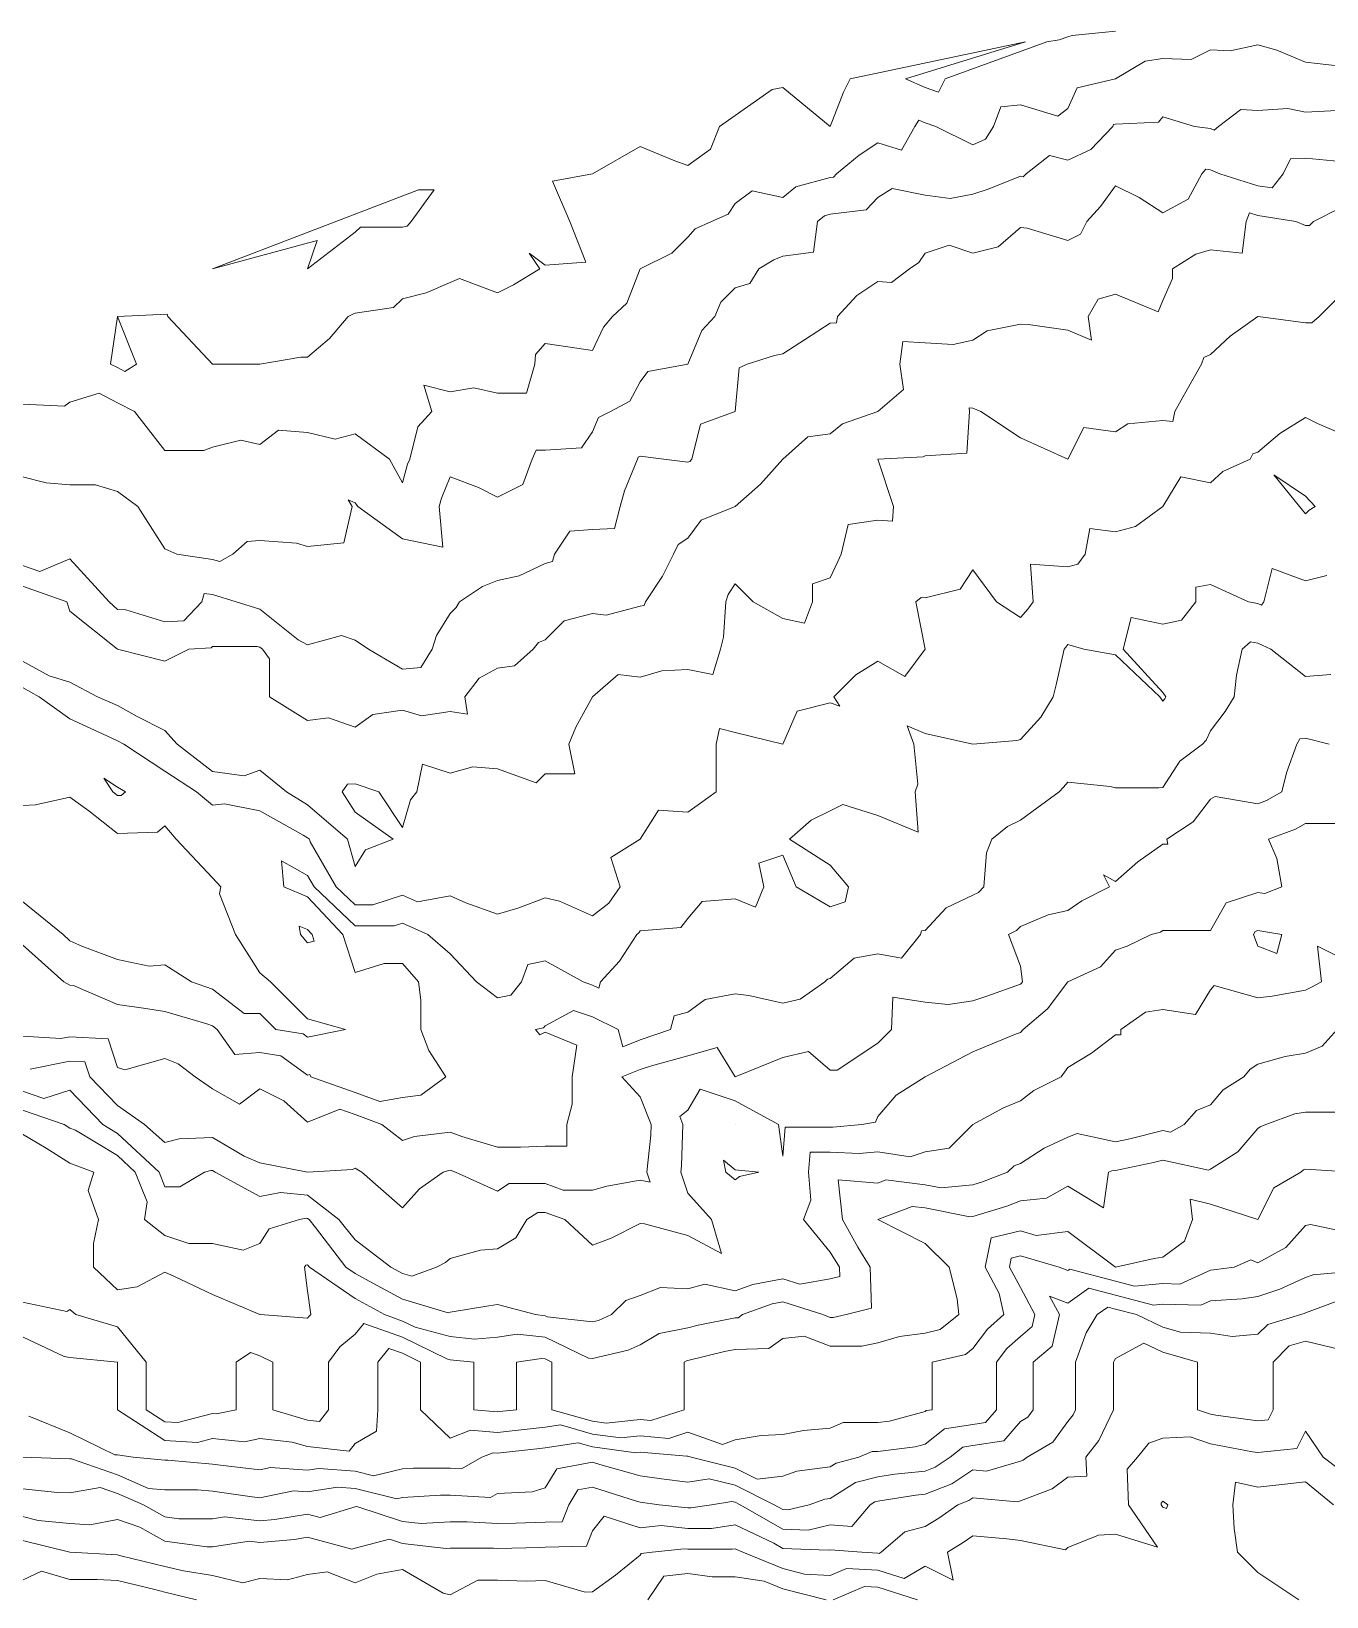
# Model space of a CAD drawing. Extents: x 532589 to 538856, y 6045658 to 6049082.
# Drawn here: x 536075 to 536617, y 6048426 to 6049082 of the extents above; entities that cross this region are included whole.
import ezdxf

# ---------------------------------------------------------------- set-up
doc = ezdxf.new("R2010")
doc.units = 0
doc.header["$LTSCALE"] = 5
doc.layers.add('C-TOPO-MAJR', color=7, linetype='Continuous', lineweight=15, true_color=0xd3aa5f)
doc.layers.add('C-TOPO-MINR', color=7, linetype='Continuous', lineweight=13, true_color=0xe9d5af)

msp = doc.modelspace()

# ---------------------------------------------------------------- linework, layer by layer
at = {"layer": 'C-TOPO-MAJR', "color": 9, "true_color": 0xbfbfbf, "flags": 128}
for points, elevation in [([(536232.347, 6049000.227), (536233.976, 6049002.22), (536243.627, 6049015.492), (536236.991, 6049015.492), (536150.721, 6048982.312), (536194.52, 6048994.257), (536190.538, 6048982.312), (536210.446, 6048997.793), (536212.79, 6048999.876), (536230.355, 6048999.876), (536232.347, 6049000.227)], 4250), ([(536071.088, 6048849.446), (536089.751, 6048842.954), (536090.996, 6048838.967), (536110.905, 6048823.045), (536130.813, 6048818.068), (536134.135, 6048819.724), (536140.767, 6048823.045), (536150.152, 6048823.615), (536150.721, 6048824.218), (536169.457, 6048824.218), (536170.63, 6048823.842), (536171.626, 6048823.045), (536174.616, 6048819.059), (536174.616, 6048803.137), (536190.538, 6048793.183), (536199.385, 6048794.29), (536210.446, 6048790.336), (536217.913, 6048795.671), (536230.355, 6048797.45), (536238.316, 6048795.175), (536250.263, 6048797.015), (536257.499, 6048795.901), (536256.385, 6048803.137), (536262.38, 6048810.928), (536270.171, 6048815.084), (536277.198, 6048816.018), (536285.099, 6048823.045), (536287.233, 6048825.892), (536290.08, 6048827.029), (536298.044, 6048834.989), (536309.988, 6048837.978), (536315.675, 6048837.267), (536329.896, 6048841.142), (536331.557, 6048841.293), (536332.11, 6048842.954), (536339.186, 6048853.572), (536343.829, 6048862.862), (536345.82, 6048866.847), (536349.805, 6048869.502), (536355.492, 6048877.083), (536369.713, 6048882.77), (536380.253, 6048892.138), (536389.621, 6048902.679), (536400.161, 6048912.047), (536409.53, 6048913.297), (536414.691, 6048917.425), (536429.438, 6048922.587), (536440.159, 6048931.775), (536438.728, 6048942.495), (536439.978, 6048951.863), (536449.346, 6048951.346), (536461.055, 6048950.694), (536469.255, 6048952.449), (536475.315, 6048956.343), (536489.163, 6048959.257), (536492.483, 6048959.083), (536509.071, 6048956.716), (536519.025, 6048952.449), (536517.602, 6048962.403), (536521.74, 6048969.643), (536528.98, 6048971.772), (536546.896, 6048964.396), (536548.888, 6048969.04), (536552.872, 6048978.328), (536552.872, 6048982.312), (536562.67, 6048988.439), (536568.796, 6048990.276), (536582.068, 6048988.948), (536583.729, 6049002.22), (536585.086, 6049005.838), (536588.705, 6049004.707), (536604.626, 6049002.22), (536608.613, 6049000.559), (536610.274, 6049000.559), (536611.934, 6049002.22), (536622.992, 6049007.749)], 4255), ([(536074.298, 6048647.081), (536090.996, 6048650.506), (536097.309, 6048650.182), (536099.346, 6048643.87), (536110.905, 6048631.925), (536122.279, 6048623.962), (536130.813, 6048616.496), (536136.786, 6048617.989), (536150.721, 6048618.47), (536163.997, 6048610.686), (536170.63, 6048607.844), (536190.538, 6048604.054), (536209.45, 6048605.05), (536210.446, 6048605.714), (536213.293, 6048604.054), (536230.355, 6048589.126), (536237.382, 6048597.027), (536247.417, 6048604.054), (536249.551, 6048604.765), (536250.263, 6048604.851), (536252.477, 6048604.054), (536270.171, 6048596.089), (536274.998, 6048599.227), (536290.08, 6048599.227), (536297.665, 6048596.469), (536309.988, 6048596.469), (536315.888, 6048598.154), (536329.896, 6048600.593), (536334.085, 6048599.865), (536332.739, 6048604.054), (536334.392, 6048619.466), (536334.542, 6048623.962), (536329.896, 6048635.577), (536322.241, 6048643.87), (536329.896, 6048646.98), (536334.636, 6048648.61), (536349.805, 6048652.796), (536362.128, 6048656.194), (536369.713, 6048643.87), (536389.621, 6048652.07), (536400.342, 6048654.591), (536409.53, 6048646.717), (536412.376, 6048646.717), (536429.438, 6048658.091), (536435.125, 6048663.779), (536435.772, 6048677.353), (536449.346, 6048675.266), (536458.867, 6048674.166), (536469.255, 6048675.722), (536475.154, 6048677.787), (536489.163, 6048682.691), (536489.702, 6048683.148), (536490.112, 6048683.687), (536489.163, 6048690.323), (536484.182, 6048703.595), (536487.569, 6048705.19), (536489.163, 6048706.917), (536500.872, 6048711.795), (536509.071, 6048713.549), (536514.879, 6048717.696), (536526.489, 6048723.504), (536524.003, 6048728.481), (536528.98, 6048725.717), (536538.348, 6048734.044), (536548.888, 6048741.42), (536550.88, 6048741.42), (536550.549, 6048743.412), (536561.497, 6048750.711), (536568.796, 6048760.255), (536570.789, 6048761.328), (536588.705, 6048758.343), (536592.324, 6048759.701), (536598.659, 6048763.32), (536600.651, 6048771.282), (536604.991, 6048783.229), (536606.269, 6048785.572), (536608.613, 6048785.719), (536618.567, 6048783.229)], 4260), ([(536071.088, 6048534.995), (536088.653, 6048526.764), (536090.996, 6048526.318), (536110.905, 6048524.42), (536110.905, 6048504.512), (536130.813, 6048491.63), (536144.5, 6048490.826), (536150.721, 6048492.463), (536164.189, 6048491.044), (536170.63, 6048492.425), (536184.166, 6048490.976), (536190.538, 6048489.028), (536207.959, 6048487.091), (536210.446, 6048490.291), (536219.495, 6048495.464), (536219.926, 6048504.512), (536219.926, 6048514.941), (536219.926, 6048524.42), (536224.593, 6048530.182), (536230.355, 6048528.132), (536237.906, 6048524.42), (536237.906, 6048516.869), (536237.906, 6048504.512), (536250.263, 6048492.567), (536258.795, 6048495.98), (536270.171, 6048494.991), (536278.759, 6048495.924), (536290.08, 6048497.155), (536296.465, 6048498.127), (536309.988, 6048494.289), (536321.808, 6048492.692), (536329.896, 6048493.528), (536341.916, 6048492.492), (536349.805, 6048495.056), (536364.353, 6048489.964), (536369.713, 6048491.939), (536380.573, 6048493.652), (536389.621, 6048494.083), (536398.38, 6048495.754), (536409.53, 6048496.721), (536414.961, 6048499.081), (536429.438, 6048499.081), (536434.281, 6048499.669), (536449.346, 6048503.825), (536449.73, 6048504.129), (536452.193, 6048504.512), (536452.193, 6048521.574), (536452.193, 6048524.42), (536466.111, 6048527.564), (536469.255, 6048530.108), (536475.349, 6048538.234), (536482.238, 6048544.329), (536480.313, 6048553.179), (536474.359, 6048564.237), (536476.879, 6048576.521), (536489.163, 6048579.429), (536495.801, 6048577.508), (536509.071, 6048579.168), (536528.98, 6048564.237), (536545.27, 6048567.855), (536548.888, 6048568.426), (536557.938, 6048575.095), (536561.33, 6048584.145), (536560.262, 6048592.679), (536568.796, 6048590.546), (536588.705, 6048584.145), (536595.342, 6048597.416), (536606.621, 6048604.054), (536607.707, 6048604.959), (536608.613, 6048605.299), (536628.521, 6048604.054)], 4265), ([(536071.088, 6048449.763), (536090.996, 6048444.787), (536110.905, 6048443.71), (536112.328, 6048443.364), (536130.813, 6048438.869), (536138.634, 6048436.966), (536150.721, 6048435.135), (536163.461, 6048432.048), (536170.63, 6048433.84), (536182.154, 6048433.263), (536190.538, 6048435.497), (536198.737, 6048436.588), (536210.446, 6048431.988), (536219.634, 6048435.599), (536230.355, 6048437.548), (536247.417, 6048427.725), (536250.263, 6048426.976), (536261.933, 6048433.117), (536270.171, 6048433.117), (536282.259, 6048432.7), (536290.08, 6048432.99), (536306.842, 6048428.025), (536309.988, 6048428.199), (536319.623, 6048435.152), (536329.896, 6048443.615), (536330.371, 6048444.313), (536334.873, 6048444.787), (536348.347, 6048446.245), (536349.805, 6048446.087), (536368.413, 6048446.087), (536369.713, 6048446.282), (536372.859, 6048444.787), (536389.621, 6048438.011), (536398.721, 6048435.687), (536409.53, 6048435.102), (536416.291, 6048438.026), (536429.438, 6048437.321), (536440.441, 6048433.784), (536449.346, 6048438.98), (536460.961, 6048433.172), (536458.636, 6048444.787), (536465.17, 6048448.872), (536469.255, 6048451.712), (536483.476, 6048450.474), (536489.163, 6048449.764), (536508.022, 6048445.836), (536509.071, 6048446.779), (536521.872, 6048451.895), (536528.98, 6048452.442), (536546.674, 6048447.001), (536534.472, 6048464.695), (536533.957, 6048479.627), (536538.27, 6048484.604), (536542.988, 6048490.503), (536548.888, 6048492.568), (536560.262, 6048493.138), (536568.796, 6048490.204), (536586.405, 6048486.903), (536588.705, 6048486.596), (536604.994, 6048488.223), (536608.613, 6048495.464), (536616.079, 6048484.604), (536628.521, 6048475.124)], 4270)]:
    msp.add_lwpolyline(points, dxfattribs=dict(at, elevation=elevation))
at = {"layer": 'C-TOPO-MINR', "color": 254, "true_color": 0xd9d9d9, "flags": 128}
for points, elevation in [([(536623.213, 6049067.253), (536608.613, 6049068.972), (536596.668, 6049073.89), (536588.705, 6049076.164), (536576.993, 6049073.657), (536568.796, 6049074.113), (536560.685, 6049070.056), (536548.888, 6049070.478), (536541.421, 6049069.412), (536528.98, 6049061.948), (536528.977, 6049061.947), (536528.97, 6049061.945), (536512.902, 6049058.115), (536509.071, 6049049.499), (536504.807, 6049046.301), (536489.163, 6049050.994), (536481.018, 6049050.181), (536477.964, 6049042.037), (536474.613, 6049036.678), (536469.255, 6049034.296), (536453.768, 6049042.037), (536449.346, 6049043.51), (536446.693, 6049044.69), (536444.924, 6049042.037), (536439.393, 6049032.082), (536429.438, 6049035.071), (536421.594, 6049029.972), (536412.183, 6049022.128), (536410.902, 6049020.756), (536409.53, 6049020.597), (536395.051, 6049016.699), (536389.621, 6049012.174), (536376.826, 6049015.016), (536369.713, 6049009.682), (536366.728, 6049005.205), (536359.761, 6049002.22), (536352.949, 6048999.076), (536349.805, 6048995.585), (536343.166, 6048988.951), (536329.896, 6048982.316), (536329.891, 6048982.317), (536329.894, 6048982.312), (536324.324, 6048967.975), (536318.288, 6048962.403), (536314.514, 6048957.877), (536309.988, 6048948.178), (536303.357, 6048949.126), (536290.08, 6048951.024), (536286.098, 6048946.477), (536285.815, 6048942.495), (536282.341, 6048930.326), (536270.171, 6048930.326), (536260.218, 6048932.54), (536250.263, 6048930.884), (536239.203, 6048933.646), (536242.604, 6048922.587), (536236.725, 6048916.217), (536233.341, 6048902.679), (536232.488, 6048900.545), (536230.355, 6048892.722), (536224.924, 6048902.679), (536210.446, 6048913.296), (536202.066, 6048911.059), (536190.538, 6048913.825), (536178.421, 6048914.796), (536170.63, 6048908.804), (536162.664, 6048910.644), (536150.721, 6048907.654), (536147.104, 6048906.296), (536130.813, 6048906.296), (536118.016, 6048922.587), (536110.905, 6048926.274), (536103.246, 6048930.245), (536090.996, 6048926.566), (536088.786, 6048924.797), (536071.088, 6048925.729)], 4252), ([(536110.907, 6048962.405), (536131.763, 6048963.353), (536132.06, 6048962.403), (536150.721, 6048942.497), (536170.628, 6048942.497), (536170.63, 6048942.499), (536187.688, 6048945.345), (536190.538, 6048945.345), (536199.724, 6048953.218), (536207.596, 6048962.403), (536209.496, 6048963.353), (536210.446, 6048963.828), (536226.624, 6048966.134), (536230.355, 6048969.868), (536240.306, 6048972.36), (536250.263, 6048976.622), (536254.245, 6048978.33), (536270.171, 6048972.359), (536276.808, 6048975.675), (536287.863, 6048982.312), (536283.436, 6048988.956), (536290.08, 6048983.847), (536307.147, 6048985.153), (536300.466, 6049002.22), (536293.144, 6049019.065), (536309.976, 6049022.128), (536309.991, 6049022.131), (536329.896, 6049033.654), (536344.378, 6049027.555), (536349.805, 6049025.64), (536359.417, 6049032.425), (536363.076, 6049042.037), (536385.197, 6049057.521), (536389.621, 6049058.324), (536409.518, 6049042.049), (536409.53, 6049042.042), (536415.057, 6049056.417), (536417.821, 6049061.945), (536491.374, 6049077.429), (536441.055, 6049061.945), (536449.346, 6049058.26), (536454.874, 6049056.417), (536457.638, 6049061.945), (536500.223, 6049077.429), (536505.45, 6049078.232), (536509.071, 6049079.51), (536510.882, 6049080.043), (536528.967, 6049081.853)], 4251), ([(536621.885, 6049048.672), (536608.613, 6049048.008), (536601.149, 6049049.5), (536588.705, 6049048.675), (536581.592, 6049049.15), (536572.106, 6049042.037), (536570.324, 6049040.509), (536568.796, 6049041.173), (536562.171, 6049042.037), (536548.888, 6049046.018), (536547.078, 6049043.846), (536528.98, 6049042.984), (536528.215, 6049042.801), (536527.875, 6049042.037), (536518.74, 6049032.368), (536509.071, 6049027.934), (536501.331, 6049029.869), (536491.646, 6049022.128), (536490.331, 6049020.96), (536489.163, 6049021.135), (536475.654, 6049015.729), (536469.255, 6049013.596), (536459.701, 6049011.774), (536449.346, 6049013.203), (536435.495, 6049016.071), (536429.438, 6049012.175), (536424.633, 6049007.025), (536409.53, 6049005.284), (536407.116, 6049004.634), (536404.22, 6049002.22), (536402.506, 6048989.336), (536389.621, 6048987.622), (536385.828, 6048986.105), (536379.666, 6048982.312), (536375.839, 6048976.186), (536369.713, 6048974.346), (536363.742, 6048968.375), (536361.182, 6048962.403), (536355.703, 6048956.505), (536349.807, 6048942.495), (536349.807, 6048942.493), (536349.805, 6048942.492), (536333.039, 6048939.353), (536329.896, 6048935.033), (536325.567, 6048926.916), (536317.45, 6048922.587), (536312.476, 6048920.099), (536309.988, 6048914.058), (536305.303, 6048907.363), (536290.08, 6048906.411), (536286.347, 6048906.411), (536284.649, 6048902.679), (536280.789, 6048892.061), (536270.171, 6048886.752), (536262.208, 6048890.734), (536250.263, 6048895.216), (536246.707, 6048886.327), (536245.737, 6048882.77), (536247.277, 6048865.848), (536230.355, 6048869.232), (536211.551, 6048882.77), (536210.446, 6048884.299), (536207.607, 6048885.61), (536209.277, 6048882.77), (536205.705, 6048867.604), (536190.538, 6048866.006), (536185.943, 6048867.457), (536170.63, 6048868.551), (536165.32, 6048868.172), (536159.251, 6048862.862), (536153.864, 6048859.719), (536150.721, 6048860.651), (536135.786, 6048862.862), (536130.813, 6048865.072), (536119.436, 6048882.77), (536110.905, 6048889.054), (536101.717, 6048891.959), (536090.996, 6048891.959), (536081.046, 6048892.72), (536071.088, 6048895.212)], 4253), ([(536071.088, 6048858.102), (536078.388, 6048855.562), (536090.996, 6048860.968), (536107.443, 6048842.954), (536110.905, 6048839.636), (536114.367, 6048839.492), (536130.813, 6048834.506), (536138.777, 6048834.99), (536146.296, 6048842.954), (536147.257, 6048846.418), (536150.721, 6048845.905), (536160.68, 6048842.954), (536170.63, 6048839.769), (536186.556, 6048827.027), (536190.538, 6048824.855), (536204.755, 6048828.737), (536210.446, 6048826.839), (536216.138, 6048823.045), (536230.355, 6048814.751), (536238.011, 6048815.389), (536242.798, 6048823.045), (536244.575, 6048828.733), (536250.263, 6048837.981), (536252.748, 6048840.468), (536254.24, 6048842.954), (536263.8, 6048849.325), (536270.171, 6048851.803), (536279.221, 6048853.813), (536290.08, 6048858.882), (536293.221, 6048859.721), (536294.06, 6048862.862), (536300.433, 6048872.417), (536309.988, 6048873.248), (536319.113, 6048873.645), (536321.514, 6048882.77), (536323.26, 6048889.407), (536328.725, 6048902.679), (536329.067, 6048903.508), (536329.896, 6048903.923), (536339.838, 6048902.679), (536349.805, 6048901.349), (536350.755, 6048901.729), (536351.467, 6048902.679), (536355.114, 6048917.278), (536369.713, 6048922.585), (536369.714, 6048922.586), (536369.715, 6048922.587), (536371.376, 6048940.832), (536374.696, 6048942.495), (536386.107, 6048946.009), (536389.621, 6048946.763), (536399.143, 6048952.882), (536409.53, 6048959.563), (536412.181, 6048959.752), (536412.589, 6048962.403), (536420.68, 6048971.161), (536429.438, 6048977.003), (536435.124, 6048976.626), (536442.707, 6048982.312), (536446.691, 6048984.967), (536449.346, 6048988.951), (536459.296, 6048992.271), (536469.255, 6048988.949), (536479.875, 6048991.6), (536489.163, 6048999.727), (536492.013, 6048999.37), (536509.071, 6048994.257), (536514.38, 6048996.911), (536517.035, 6049002.22), (536522.694, 6049008.505), (536528.98, 6049017.156), (536538.925, 6049012.183), (536548.888, 6049005.842), (536559.426, 6049011.59), (536565.175, 6049022.128), (536566.805, 6049024.12), (536568.796, 6049023.86), (536572.778, 6049022.128), (536588.705, 6049017.15), (536594.605, 6049016.228), (536599.324, 6049022.128), (536602.278, 6049028.463), (536608.613, 6049028.763), (536623.285, 6049027.365)], 4254), ([(536071.088, 6048818.067), (536082.286, 6048811.847), (536090.996, 6048809.197), (536102.613, 6048803.137), (536110.905, 6048799.451), (536119.196, 6048794.845), (536130.813, 6048789.037), (536135.976, 6048783.229), (536150.721, 6048771.852), (536163.994, 6048769.956), (536170.63, 6048772.37), (536181.689, 6048763.32), (536190.538, 6048757.828), (536207.259, 6048743.412), (536210.446, 6048732.029), (536214.872, 6048738.986), (536226.368, 6048743.412), (536210.446, 6048754.795), (536205.02, 6048763.32), (536207.305, 6048766.462), (536210.446, 6048766.636), (536220.395, 6048763.32), (536230.355, 6048748.395), (536233.675, 6048760), (536236.328, 6048763.32), (536238.646, 6048774.937), (536250.263, 6048771.065), (536259.783, 6048773.709), (536270.171, 6048772.877), (536286.349, 6048767.051), (536290.08, 6048770.785), (536302.523, 6048770.785), (536300.031, 6048783.229), (536302.879, 6048790.338), (536309.985, 6048803.137), (536309.987, 6048803.138), (536309.988, 6048803.14), (536320.605, 6048812.429), (536329.896, 6048811.335), (536338.947, 6048813.995), (536349.805, 6048814.513), (536360.343, 6048812.507), (536363.589, 6048823.045), (536364.736, 6048828.022), (536365.733, 6048842.954), (536366.728, 6048845.939), (536369.713, 6048850.418), (536377.178, 6048842.954), (536389.621, 6048835.845), (536398.667, 6048833.908), (536402.065, 6048842.954), (536402.065, 6048850.418), (536409.53, 6048852.902), (536412.675, 6048859.717), (536414.126, 6048862.862), (536416.995, 6048875.305), (536429.438, 6048877.079), (536435.568, 6048876.641), (536436.075, 6048882.77), (536429.438, 6048902.672), (536429.436, 6048902.679), (536429.437, 6048902.679), (536429.438, 6048902.68), (536448.396, 6048903.629), (536449.346, 6048904.008), (536466.769, 6048905.164), (536467.925, 6048922.587), (536467.72, 6048924.122), (536469.255, 6048924.012), (536472.58, 6048922.587), (536489.163, 6048911.528), (536509.066, 6048902.683), (536509.071, 6048902.685), (536515.709, 6048915.949), (536528.98, 6048914.058), (536534.172, 6048917.394), (536548.888, 6048918.793), (536553.082, 6048918.393), (536553.867, 6048922.587), (536559.24, 6048932.143), (536565.065, 6048942.495), (536566.083, 6048945.209), (536568.796, 6048946.475), (536577.034, 6048954.166), (536588.703, 6048962.403), (536588.703, 6048962.406), (536588.705, 6048962.405), (536588.717, 6048962.403), (536608.613, 6048959.748), (536611.268, 6048959.748), (536614.302, 6048962.403), (536621.412, 6048969.513)], 4256), ([(536113.969, 6048939.431), (536118.873, 6048942.495), (536110.905, 6048962.391), (536108.06, 6048942.495), (536110.905, 6048941.02), (536113.969, 6048939.431)], 4251), ([(536071.088, 6048807.007), (536078.055, 6048803.137), (536090.996, 6048793.894), (536108.252, 6048785.881), (536110.905, 6048784.702), (536113.558, 6048783.229), (536130.813, 6048771.977), (536144.083, 6048763.32), (536150.721, 6048757.789), (536155.701, 6048758.341), (536170.63, 6048755.356), (536188.733, 6048745.217), (536190.538, 6048744.097), (536191.332, 6048743.412), (536191.641, 6048742.309), (536202.575, 6048723.504), (536210.446, 6048715.982), (536217.968, 6048715.982), (536230.355, 6048719.992), (536236.639, 6048717.22), (536250.263, 6048719.771), (536256.898, 6048716.868), (536270.171, 6048712.13), (536279.019, 6048714.656), (536290.08, 6048718.909), (536296.055, 6048717.529), (536309.988, 6048711.334), (536316.833, 6048716.659), (536321.516, 6048723.504), (536317.649, 6048735.751), (536329.887, 6048743.412), (536329.894, 6048743.415), (536329.896, 6048743.422), (536337.557, 6048755.66), (536349.805, 6048754.789), (536354.78, 6048758.345), (536361.747, 6048763.32), (536361.747, 6048771.286), (536361.747, 6048783.229), (536363.076, 6048789.865), (536369.713, 6048788.207), (536389.617, 6048783.233), (536389.621, 6048783.245), (536395.596, 6048797.162), (536409.53, 6048800.651), (536413.506, 6048799.16), (536411.059, 6048803.137), (536420.248, 6048812.327), (536429.438, 6048818.067), (536440.817, 6048811.666), (536449.334, 6048823.045), (536449.334, 6048823.057), (536445.374, 6048842.954), (536447.541, 6048844.759), (536449.346, 6048844.608), (536463.946, 6048848.262), (536469.255, 6048856.227), (536479.207, 6048842.954), (536489.163, 6048836.315), (536492.349, 6048839.767), (536494.473, 6048842.954), (536493.429, 6048858.596), (536509.071, 6048857.552), (536513.264, 6048858.669), (536516.314, 6048862.862), (536518.26, 6048873.582), (536528.98, 6048872.151), (536537.361, 6048874.389), (536548.882, 6048882.77), (536548.884, 6048882.774), (536548.888, 6048882.786), (536556.353, 6048895.213), (536568.796, 6048892.723), (536574.038, 6048897.437), (536585.395, 6048902.679), (536586.498, 6048904.885), (536588.705, 6048905.517), (536597.893, 6048913.399), (536608.613, 6048920.101), (536613.585, 6048917.614), (536628.521, 6048911.208)], 4257), ([(536610.087, 6048881.296), (536612.595, 6048882.77), (536608.613, 6048887.195), (536595.33, 6048896.053), (536606.125, 6048882.77), (536608.613, 6048879.708), (536610.087, 6048881.296)], 4257), ([(536071.088, 6048699.173), (536088.513, 6048683.687), (536090.996, 6048682.363), (536092.524, 6048682.159), (536110.905, 6048674.164), (536121.855, 6048672.737), (536130.813, 6048671.245), (536148.38, 6048666.12), (536150.721, 6048665.31), (536152.712, 6048663.779), (536160.09, 6048653.239), (536170.63, 6048654.092), (536179.426, 6048652.666), (536190.538, 6048644.665), (536191.532, 6048644.864), (536191.864, 6048643.87), (536210.446, 6048637.389), (536220.769, 6048633.548), (536230.355, 6048635.214), (536238.012, 6048636.214), (536248.456, 6048643.87), (536241.415, 6048654.931), (536238.013, 6048663.779), (536238.013, 6048676.028), (536236.991, 6048683.687), (536230.355, 6048691.346), (536222.696, 6048691.346), (536210.446, 6048687.666), (536205.309, 6048703.595), (536190.538, 6048719.386), (536180.588, 6048723.504), (536179.682, 6048734.359), (536190.538, 6048728.279), (536193.315, 6048723.504), (536210.446, 6048707.134), (536226.816, 6048707.134), (536230.355, 6048708.28), (536240.974, 6048703.595), (536250.263, 6048695.4), (536261.325, 6048683.687), (536270.171, 6048677.052), (536275.662, 6048678.196), (536280.125, 6048683.687), (536282.84, 6048690.927), (536290.08, 6048692.535), (536306.009, 6048683.687), (536309.988, 6048682.361), (536312.641, 6048681.034), (536313.303, 6048683.687), (536321.241, 6048692.342), (536328.477, 6048703.595), (536329.275, 6048704.216), (536329.896, 6048705.124), (536346.962, 6048706.438), (536349.805, 6048710.23), (536355.93, 6048717.378), (536369.713, 6048718.528), (536378.242, 6048714.974), (536381.658, 6048723.504), (536379.664, 6048733.461), (536389.621, 6048736.787), (536395.307, 6048723.504), (536409.53, 6048715.206), (536415.751, 6048717.282), (536417.188, 6048723.504), (536409.53, 6048732.556), (536392.46, 6048743.412), (536401.568, 6048751.374), (536409.53, 6048755.354), (536414.838, 6048758.012), (536429.438, 6048753.367), (536446.284, 6048746.474), (536445.08, 6048763.32), (536446.202, 6048766.464), (536444.604, 6048783.229), (536441.686, 6048790.889), (536449.346, 6048787.755), (536469.245, 6048783.229), (536469.255, 6048783.216), (536469.259, 6048783.224), (536469.303, 6048783.229), (536487.634, 6048784.758), (536489.163, 6048785.217), (536497.696, 6048794.604), (536502.944, 6048803.137), (536504.093, 6048808.115), (536507.542, 6048823.045), (536508.276, 6048823.84), (536509.071, 6048825.034), (536515.705, 6048823.045), (536528.98, 6048820.705), (536547.647, 6048803.137), (536548.888, 6048801.332), (536549.751, 6048802.274), (536550.129, 6048803.137), (536548.888, 6048804.942), (536532.295, 6048823.045), (536535.616, 6048836.317), (536548.888, 6048833.524), (536556.678, 6048835.164), (536562.669, 6048842.954), (536562.669, 6048849.081), (536568.796, 6048850.197), (536584.733, 6048842.954), (536588.705, 6048842.126), (536590.233, 6048841.426), (536591.188, 6048842.954), (536594.677, 6048856.889), (536608.613, 6048851.663), (536617.57, 6048853.905)], 4258), ([(536071.088, 6048661.033), (536087.143, 6048659.925), (536090.996, 6048660.715), (536107.019, 6048659.893), (536110.905, 6048647.852), (536113.969, 6048646.934), (536130.813, 6048651.612), (536136.387, 6048649.444), (536143.483, 6048643.87), (536150.721, 6048638.894), (536162.094, 6048632.498), (536170.63, 6048638.887), (536180.596, 6048633.904), (536190.538, 6048624.957), (536204.047, 6048630.361), (536210.446, 6048628.13), (536221.644, 6048623.962), (536230.355, 6048617.325), (536235.333, 6048618.984), (536250.263, 6048620.777), (536255.24, 6048618.985), (536270.171, 6048614.44), (536279.693, 6048614.44), (536290.08, 6048614.913), (536299.129, 6048614.913), (536299.129, 6048623.962), (536301.456, 6048632.494), (536301.456, 6048643.87), (536303.351, 6048657.142), (536290.08, 6048662.608), (536287.869, 6048661.568), (536286.098, 6048663.779), (536289.393, 6048664.465), (536290.08, 6048665.31), (536302.025, 6048671.742), (536309.988, 6048669.088), (536320.605, 6048663.779), (536322.56, 6048656.442), (536329.896, 6048659.423), (536342.563, 6048663.779), (536344.113, 6048669.47), (536349.805, 6048671.02), (536357.141, 6048676.35), (536369.713, 6048678.71), (536375.399, 6048678.001), (536389.621, 6048674.838), (536396.862, 6048676.446), (536407.319, 6048683.687), (536408.359, 6048684.858), (536409.53, 6048685.108), (536419.485, 6048693.64), (536429.438, 6048695.452), (536439.39, 6048693.643), (536447.355, 6048703.595), (536447.815, 6048705.126), (536449.346, 6048705.254), (536458.106, 6048714.744), (536469.255, 6048719.992), (536471.642, 6048721.116), (536473.846, 6048723.504), (536474.941, 6048737.726), (536477.218, 6048743.412), (536483.734, 6048748.841), (536489.163, 6048751.375), (536496.054, 6048756.429), (536505.45, 6048763.32), (536507.175, 6048765.217), (536509.071, 6048767.302), (536526.769, 6048765.531), (536528.98, 6048764.979), (536547.229, 6048764.979), (536548.888, 6048765.13), (536555.998, 6048776.119), (536565.477, 6048783.229), (536567.064, 6048784.961), (536568.796, 6048788.918), (536575.019, 6048796.915), (536578.753, 6048803.137), (536579.659, 6048812.183), (536582.067, 6048823.045), (536585.559, 6048826.19), (536588.705, 6048825.535), (536594.135, 6048823.045), (536608.613, 6048811.666), (536619.233, 6048812.425)], 4259), ([(536112.436, 6048761.789), (536114.222, 6048763.32), (536110.905, 6048765.31), (536105.219, 6048769.006), (536108.915, 6048763.32), (536110.905, 6048761.728), (536112.436, 6048761.789)], 4258), ([(536071.088, 6048717.379), (536088.152, 6048703.595), (536090.996, 6048700.88), (536095.975, 6048698.617), (536110.905, 6048693.116), (536124.176, 6048690.324), (536130.813, 6048690.798), (536141.873, 6048683.687), (536150.721, 6048680.623), (536163.999, 6048670.409), (536170.63, 6048670.409), (536177.26, 6048663.779), (536188.685, 6048661.926), (536190.538, 6048660.592), (536206.474, 6048663.779), (536190.538, 6048668.205), (536175.056, 6048683.687), (536170.63, 6048687.48), (536160.374, 6048703.595), (536153.708, 6048720.517), (536154.236, 6048723.504), (536150.721, 6048727.236), (536135.498, 6048743.412), (536130.813, 6048749.102), (536127.749, 6048746.476), (536110.905, 6048745.801), (536098.955, 6048755.362), (536090.996, 6048761.11), (536076.519, 6048757.89), (536071.088, 6048757.631)], 4257), ([(536071.088, 6048637.897), (536080.138, 6048634.821), (536090.996, 6048638.296), (536104.779, 6048623.962), (536110.905, 6048620.258), (536128.326, 6048604.054), (536130.813, 6048597.834), (536137.032, 6048597.834), (536147.396, 6048604.054), (536150.057, 6048604.719), (536150.721, 6048604.742), (536151.895, 6048604.054), (536170.63, 6048593.777), (536179.24, 6048595.443), (536190.538, 6048594.342), (536203.603, 6048584.145), (536210.446, 6048575.723), (536225.379, 6048564.237), (536230.355, 6048561.548), (536234.182, 6048560.41), (536244.579, 6048564.237), (536248.275, 6048566.225), (536250.263, 6048567.852), (536263.062, 6048571.346), (536270.171, 6048571.894), (536277.755, 6048576.562), (536282.423, 6048584.145), (536287.063, 6048587.162), (536290.08, 6048587.162), (536298.375, 6048584.145), (536309.988, 6048573.427), (536317.73, 6048576.403), (536329.896, 6048582.487), (536331.706, 6048582.336), (536349.805, 6048577.511), (536364.029, 6048569.921), (536359.756, 6048584.145), (536349.805, 6048595.204), (536346.961, 6048604.054), (536347.236, 6048606.622), (536347.815, 6048623.962), (536346.489, 6048627.278), (536349.805, 6048629.932), (536354.965, 6048638.71), (536369.713, 6048633.917), (536387.811, 6048623.962), (536389.621, 6048610.698), (536390.67, 6048622.914), (536409.53, 6048622.914), (536410.636, 6048622.856), (536422.794, 6048623.962), (536428.44, 6048624.96), (536429.438, 6048627.287), (536437.091, 6048636.217), (536449.341, 6048643.87), (536449.346, 6048643.875), (536449.349, 6048643.873), (536469.255, 6048654.409), (536487.172, 6048661.788), (536489.163, 6048662.452), (536490.334, 6048663.779), (536500.463, 6048672.387), (536509.07, 6048683.687), (536509.07, 6048683.688), (536509.071, 6048683.689), (536522.692, 6048689.975), (536528.98, 6048696.957), (536533.96, 6048698.615), (536543.905, 6048703.595), (536547.89, 6048704.593), (536548.888, 6048705.258), (536567.133, 6048705.258), (536568.796, 6048705.258), (536575.432, 6048716.868), (536588.705, 6048721.113), (536591.55, 6048720.658), (536598.665, 6048723.504), (536596.673, 6048735.444), (536593.129, 6048743.412), (536604.389, 6048747.636), (536608.613, 6048750.049), (536621.884, 6048750.049)], 4261), ([(536192.465, 6048703.595), (536190.538, 6048705.655), (536187.024, 6048707.109), (536187.552, 6048703.595), (536190.538, 6048700.081), (536193.382, 6048700.751), (536192.465, 6048703.595)], 4257), ([(536596.663, 6048695.637), (536598.656, 6048703.595), (536588.705, 6048705.187), (536587.499, 6048704.801), (536586.81, 6048703.595), (536588.705, 6048698.62), (536596.663, 6048695.637)], 4262), ([(536071.088, 6048629.934), (536088.655, 6048623.962), (536090.996, 6048622.488), (536093.338, 6048621.62), (536110.905, 6048610.998), (536118.371, 6048604.054), (536123.347, 6048591.611), (536122.282, 6048584.145), (536130.813, 6048577.51), (536140.768, 6048574.191), (536150.721, 6048574.191), (536163.519, 6048571.348), (536170.63, 6048574.19), (536174.46, 6048580.315), (536187.229, 6048584.145), (536190.001, 6048584.682), (536190.538, 6048584.63), (536191.159, 6048584.145), (536193.847, 6048580.836), (536206.616, 6048564.237), (536210.446, 6048561.616), (536216.303, 6048558.38), (536230.355, 6048550.787), (536249.499, 6048545.093), (536250.263, 6048545.374), (536266.552, 6048547.948), (536270.171, 6048548.52), (536286.103, 6048544.329), (536290.08, 6048543.877), (536290.944, 6048543.464), (536309.988, 6048541.265), (536312.477, 6048541.839), (536317.951, 6048544.329), (536323.922, 6048550.303), (536329.896, 6048552.294), (536338.428, 6048555.706), (536349.805, 6048555.188), (536356.915, 6048557.127), (536369.713, 6048554.283), (536377.027, 6048556.923), (536389.621, 6048559.381), (536396.732, 6048557.127), (536409.53, 6048559.262), (536413.51, 6048560.257), (536413.381, 6048564.237), (536409.53, 6048570.521), (536398.277, 6048584.145), (536401.44, 6048592.235), (536400.428, 6048604.054), (536401.147, 6048612.436), (536409.53, 6048612.436), (536421.697, 6048611.795), (536429.438, 6048612.499), (536442.947, 6048610.453), (536449.346, 6048612.586), (536459.298, 6048614.01), (536469.251, 6048623.962), (536469.252, 6048623.964), (536469.255, 6048623.966), (536482.136, 6048630.989), (536489.163, 6048633.92), (536494.85, 6048638.184), (536506.233, 6048643.87), (536509.071, 6048647.842), (536519.019, 6048653.818), (536528.98, 6048661.569), (536531.189, 6048661.569), (536531.189, 6048663.779), (536541.649, 6048671.017), (536548.888, 6048672.159), (536562.575, 6048670), (536568.796, 6048680.374), (536570.325, 6048682.158), (536588.705, 6048677.054), (536594.676, 6048677.716), (536608.613, 6048680.173), (536610.91, 6048681.39), (536615.248, 6048683.687), (536613.588, 6048698.62), (536628.521, 6048691.154)], 4262), ([(536071.088, 6048619.979), (536081.041, 6048614.009), (536090.996, 6048607.742), (536100.952, 6048604.054), (536098.657, 6048596.393), (536102.941, 6048584.145), (536100.949, 6048574.193), (536100.949, 6048564.237), (536110.905, 6048554.679), (536119.143, 6048555.999), (536130.813, 6048562.143), (536134.792, 6048560.258), (536150.721, 6048552.71), (536170.624, 6048544.329), (536170.63, 6048544.327), (536170.634, 6048544.325), (536190.538, 6048542.801), (536191.179, 6048543.688), (536191.957, 6048544.329), (536190.538, 6048554.277), (536189.295, 6048564.237), (536189.774, 6048565.002), (536190.538, 6048565.231), (536191.303, 6048564.237), (536210.446, 6048551.138), (536222.771, 6048544.329), (536230.355, 6048541.63), (536235.663, 6048539.021), (536250.263, 6048535.102), (536260.486, 6048534.106), (536270.171, 6048534.961), (536278.338, 6048536.162), (536290.08, 6048534.828), (536308.257, 6048526.151), (536309.988, 6048525.951), (536324.92, 6048529.397), (536329.896, 6048531.66), (536337.859, 6048536.366), (536349.805, 6048538.838), (536354.228, 6048539.906), (536369.713, 6048543.003), (536370.996, 6048543.045), (536372.773, 6048544.329), (536385.152, 6048548.798), (536389.621, 6048549.671), (536406.47, 6048544.329), (536409.53, 6048543.123), (536410.735, 6048543.123), (536416.16, 6048544.329), (536426.782, 6048546.984), (536426.225, 6048564.237), (536421.138, 6048572.537), (536414.69, 6048584.145), (536412.848, 6048600.735), (536429.438, 6048599.458), (536432.757, 6048600.735), (536449.346, 6048598.712), (536455.983, 6048597.417), (536469.255, 6048598.746), (536473.338, 6048599.97), (536483.732, 6048604.054), (536486.566, 6048606.651), (536489.163, 6048607.568), (536499.117, 6048614.008), (536509.071, 6048618.722), (536512.901, 6048620.133), (536528.98, 6048616.722), (536534.953, 6048617.989), (536548.888, 6048621.473), (536552.073, 6048620.776), (536557.734, 6048623.962), (536562.94, 6048629.819), (536568.796, 6048632.262), (536574.155, 6048638.512), (536582.73, 6048643.87), (536585.386, 6048647.189), (536588.705, 6048649.301), (536600.082, 6048652.401), (536608.613, 6048653.82), (536615.64, 6048656.751), (536621.886, 6048663.779)], 4263), ([(536071.088, 6048549.565), (536089.67, 6048545.655), (536090.996, 6048546.54), (536093.484, 6048544.329), (536110.905, 6048539.166), (536122.97, 6048524.42), (536122.97, 6048512.355), (536122.97, 6048504.512), (536130.813, 6048499.437), (536136.205, 6048499.12), (536150.721, 6048502.941), (536152.477, 6048502.756), (536160.67, 6048504.512), (536160.67, 6048514.472), (536160.67, 6048524.42), (536166.647, 6048528.404), (536170.63, 6048527.018), (536176.06, 6048524.42), (536176.06, 6048518.99), (536176.06, 6048504.512), (536190.538, 6048500.087), (536195.517, 6048499.533), (536199.387, 6048504.512), (536199.387, 6048515.572), (536199.387, 6048524.42), (536204.023, 6048530.844), (536210.446, 6048536.131), (536214.115, 6048540.66), (536230.355, 6048534.881), (536248.935, 6048525.748), (536250.263, 6048525.392), (536260.226, 6048524.42), (536260.226, 6048514.457), (536260.226, 6048504.512), (536270.171, 6048503.648), (536270.951, 6048503.732), (536278.125, 6048504.512), (536278.125, 6048516.467), (536278.125, 6048524.42), (536288.547, 6048525.953), (536290.08, 6048525.779), (536292.925, 6048524.42), (536292.925, 6048521.575), (536292.925, 6048504.512), (536309.988, 6048499.669), (536315.587, 6048498.913), (536329.896, 6048500.393), (536334.404, 6048500.004), (536348.274, 6048504.512), (536348.274, 6048506.043), (536348.274, 6048524.42), (536349.236, 6048524.989), (536349.805, 6048525.107), (536365.288, 6048528.845), (536369.713, 6048529.73), (536383.841, 6048530.201), (536389.621, 6048534.377), (536398.58, 6048535.37), (536409.53, 6048531.056), (536422.803, 6048531.056), (536429.438, 6048532.53), (536438.539, 6048535.228), (536449.346, 6048536.622), (536455.633, 6048538.042), (536463.402, 6048544.329), (536462.62, 6048550.963), (536459.299, 6048564.237), (536449.346, 6048574.189), (536429.44, 6048584.145), (536443.816, 6048589.676), (536449.346, 6048589.002), (536468.048, 6048585.352), (536469.255, 6048585.473), (536483.548, 6048589.76), (536489.163, 6048591.965), (536500.08, 6048593.136), (536509.071, 6048598.081), (536524.002, 6048589.123), (536526.137, 6048604.054), (536528.214, 6048604.819), (536528.98, 6048604.657), (536544.906, 6048608.035), (536548.888, 6048609.031), (536568, 6048604.85), (536568.796, 6048605.298), (536580.282, 6048612.476), (536588.705, 6048622.299), (536589.611, 6048623.055), (536592.03, 6048623.962), (536604.09, 6048628.485), (536608.613, 6048629.198), (536623.285, 6048629.198)], 4264), ([(536369.715, 6048623.962), (536369.713, 6048623.963), (536369.711, 6048623.964), (536369.71, 6048623.962), (536369.713, 6048623.96), (536369.716, 6048623.959), (536369.715, 6048623.962)], 4262), ([(536371.523, 6048602.244), (536379.655, 6048604.054), (536369.713, 6048605.001), (536364.734, 6048609.032), (536365.731, 6048604.054), (536369.713, 6048600.736), (536371.523, 6048602.244)], 4261), ([(536073.804, 6048501.796), (536090.996, 6048494.828), (536109.855, 6048485.654), (536110.905, 6048485.554), (536117.549, 6048484.604), (536130.813, 6048483.359), (536132.058, 6048483.359), (536150.721, 6048481.761), (536154.038, 6048481.287), (536170.63, 6048479.333), (536175, 6048480.233), (536190.538, 6048479.175), (536195.222, 6048479.92), (536210.446, 6048478.812), (536218.216, 6048476.834), (536230.355, 6048479.777), (536234.906, 6048480.053), (536250.263, 6048480.053), (536255.089, 6048479.777), (536263.537, 6048484.604), (536268.276, 6048486.499), (536270.171, 6048486.335), (536286.567, 6048488.116), (536290.08, 6048488.498), (536303.978, 6048490.614), (536309.988, 6048488.908), (536328.03, 6048486.47), (536329.896, 6048486.663), (536349.428, 6048484.98), (536349.805, 6048485.103), (536351.23, 6048484.604), (536369.713, 6048479.982), (536378.957, 6048475.36), (536389.621, 6048476.638), (536395.478, 6048478.747), (536409.53, 6048480.623), (536411.967, 6048482.167), (536421.475, 6048484.604), (536427.026, 6048487.016), (536429.438, 6048487.016), (536445.041, 6048488.909), (536449.346, 6048490.097), (536457.386, 6048496.472), (536469.255, 6048498.318), (536474.614, 6048499.152), (536479.208, 6048504.512), (536479.208, 6048514.467), (536479.208, 6048524.42), (536483.474, 6048530.109), (536489.163, 6048535.142), (536494.14, 6048539.352), (536495.288, 6048544.329), (536489.163, 6048555.705), (536484.569, 6048564.237), (536485.351, 6048568.049), (536489.163, 6048568.951), (536505.45, 6048564.237), (536509.071, 6048562.863), (536509.868, 6048563.44), (536528.98, 6048558.382), (536536.943, 6048556.274), (536548.888, 6048557.312), (536555.967, 6048557.158), (536568.796, 6048562.952), (536570.003, 6048563.03), (536578.76, 6048564.237), (536585.645, 6048567.297), (536588.705, 6048566.044), (536600.414, 6048572.436), (536608.613, 6048581.656), (536610.709, 6048582.049), (536628.521, 6048578.339)], 4266), ([(536071.137, 6048484.604), (536090.996, 6048483.894), (536091.599, 6048484.001), (536110.905, 6048477.187), (536123.948, 6048471.561), (536130.813, 6048470.917), (536144.5, 6048470.917), (536150.721, 6048470.384), (536167.311, 6048468.014), (536170.63, 6048467.624), (536184.711, 6048470.523), (536190.538, 6048470.126), (536203.029, 6048472.113), (536210.446, 6048471.573), (536227.927, 6048467.124), (536230.355, 6048467.712), (536246.283, 6048468.676), (536250.263, 6048468.676), (536267.154, 6048467.712), (536270.171, 6048469.436), (536284.649, 6048470.126), (536290.08, 6048471.723), (536294.947, 6048479.736), (536309.988, 6048482.507), (536313.052, 6048481.54), (536329.896, 6048476.862), (536338.887, 6048475.613), (536349.805, 6048474.097), (536358.81, 6048475.598), (536369.713, 6048472.872), (536386.065, 6048464.695), (536389.621, 6048462.663), (536391.74, 6048462.577), (536400.684, 6048464.695), (536407.188, 6048467.038), (536409.53, 6048467.35), (536420.093, 6048474.041), (536429.438, 6048476.436), (536436.517, 6048477.525), (536449.346, 6048478.778), (536453.537, 6048480.413), (536459.732, 6048484.604), (536465.043, 6048488.815), (536469.255, 6048489.471), (536482.271, 6048491.495), (536489.163, 6048499.537), (536492.305, 6048501.37), (536494.591, 6048504.512), (536494.591, 6048518.993), (536494.591, 6048524.42), (536502.435, 6048531.057), (536505.499, 6048544.329), (536501.332, 6048552.068), (536509.071, 6048549.133), (536517.831, 6048555.477), (536528.98, 6048552.526), (536544.906, 6048548.31), (536548.888, 6048548.656), (536564.815, 6048548.31), (536568.796, 6048550.108), (536582.068, 6048550.965), (536588.705, 6048551.88), (536597.894, 6048555.047), (536608.613, 6048559.814), (536611.84, 6048561.01), (536628.521, 6048562.48)], 4267), ([(536071.088, 6048471.333), (536085.836, 6048469.856), (536090.996, 6048469.672), (536103.666, 6048471.934), (536110.905, 6048469.379), (536121.763, 6048464.695), (536130.813, 6048459.591), (536136.668, 6048458.84), (536150.721, 6048458.84), (536155.826, 6048459.591), (536170.63, 6048457.909), (536176.851, 6048458.474), (536190.538, 6048460.812), (536195.846, 6048459.388), (536210.446, 6048463.832), (536211.131, 6048464.011), (536230.355, 6048457.751), (536238.213, 6048456.838), (536250.263, 6048457.506), (536257.453, 6048457.506), (536270.171, 6048456.838), (536277.828, 6048457.039), (536290.08, 6048457.362), (536297.226, 6048457.549), (536300.033, 6048464.695), (536303.795, 6048470.889), (536309.988, 6048472.029), (536328.365, 6048466.226), (536329.896, 6048465.801), (536337.86, 6048464.695), (536349.805, 6048463.397), (536351.103, 6048463.397), (536359.757, 6048464.695), (536368.291, 6048466.118), (536369.713, 6048465.762), (536371.846, 6048464.695), (536389.621, 6048454.538), (536400.211, 6048454.106), (536409.53, 6048456.313), (536418.631, 6048455.594), (536426.294, 6048464.695), (536428.219, 6048465.915), (536429.438, 6048466.227), (536445.365, 6048468.677), (536449.346, 6048469.066), (536460.523, 6048473.427), (536469.255, 6048479.334), (536475.034, 6048478.824), (536489.163, 6048482.946), (536490.369, 6048483.398), (536492.006, 6048484.604), (536502.785, 6048490.89), (536509.071, 6048499.534), (536511.224, 6048502.36), (536512.257, 6048504.512), (536512.257, 6048521.235), (536512.257, 6048524.42), (536516.684, 6048536.716), (536521.397, 6048544.329), (536525.795, 6048547.514), (536528.98, 6048546.671), (536537.827, 6048544.329), (536548.888, 6048539.09), (536556.261, 6048536.956), (536568.796, 6048536.508), (536577.922, 6048535.203), (536588.705, 6048536.184), (536592.776, 6048540.257), (536606.624, 6048544.329), (536608.103, 6048544.838), (536608.613, 6048545.065), (536622.601, 6048550.249)], 4268), ([(536071.088, 6048459.718), (536077.724, 6048458.06), (536090.996, 6048456.852), (536099.346, 6048456.346), (536110.905, 6048458.568), (536120.274, 6048455.326), (536130.813, 6048449.382), (536148.378, 6048447.131), (536150.721, 6048447.131), (536166.035, 6048449.382), (536170.63, 6048448.86), (536185.146, 6048450.179), (536190.538, 6048451.1), (536209.119, 6048446.115), (536210.446, 6048446.519), (536224.862, 6048450.28), (536230.355, 6048448.491), (536248.69, 6048446.36), (536250.263, 6048446.447), (536268.512, 6048446.447), (536270.171, 6048446.36), (536288.037, 6048446.83), (536290.08, 6048446.884), (536307.437, 6048447.339), (536309.988, 6048453.833), (536314.767, 6048459.917), (536329.896, 6048455.01), (536338.636, 6048455.956), (536349.805, 6048454.742), (536359.758, 6048454.742), (536369.713, 6048456.235), (536385.827, 6048448.581), (536389.621, 6048446.413), (536408.682, 6048445.635), (536409.53, 6048445.835), (536422.794, 6048444.787), (536429.438, 6048444.431), (536429.963, 6048444.262), (536430.863, 6048444.787), (536440.719, 6048453.414), (536449.346, 6048455.571), (536454.961, 6048459.081), (536463.035, 6048464.695), (536467.509, 6048466.441), (536469.255, 6048467.622), (536487.878, 6048465.98), (536489.163, 6048466.355), (536502.436, 6048471.331), (536509.071, 6048476.218), (536517.037, 6048476.638), (536516.657, 6048484.604), (536521.985, 6048491.598), (536528.183, 6048504.512), (536528.183, 6048505.308), (536528.183, 6048524.42), (536528.394, 6048525.006), (536528.98, 6048525.951), (536540.925, 6048532.384), (536548.888, 6048528.612), (536563.37, 6048524.42), (536563.37, 6048509.939), (536563.37, 6048504.512), (536568.796, 6048502.647), (536571.092, 6048502.217), (536588.705, 6048499.866), (536592.928, 6048500.288), (536595.04, 6048504.512), (536595.04, 6048518.085), (536595.04, 6048524.42), (536601.825, 6048531.208), (536608.613, 6048533.203), (536623.162, 6048529.78)], 4269), ([(536605.772, 6048424.879), (536588.705, 6048436.255), (536580.173, 6048444.787), (536578.752, 6048454.739), (536578.228, 6048464.695), (536579.224, 6048474.176), (536588.705, 6048472.069), (536599.984, 6048473.324), (536608.613, 6048474.281), (536620.377, 6048464.695)], 4271), ([(536548.888, 6048466.23), (536548.175, 6048465.408), (536548.2, 6048464.695), (536548.888, 6048463.698), (536550.423, 6048463.161), (536550.882, 6048464.695), (536548.888, 6048466.23)], 4271), ([(536071.088, 6048433.076), (536079.053, 6048436.822), (536090.996, 6048433.41), (536102.373, 6048433.41), (536110.905, 6048432.949), (536126.547, 6048429.145), (536130.813, 6048428.108), (536144.084, 6048424.879)], 4271), ([(536333.084, 6048424.879), (536339.851, 6048434.832), (536349.805, 6048435.881), (536360.06, 6048434.532), (536369.713, 6048434.532), (536381.799, 6048432.701), (536389.621, 6048429.538), (536407.871, 6048424.879)], 4271), ([(536410.774, 6048424.879), (536423.804, 6048430.513), (536429.438, 6048430.211), (536446.026, 6048424.879)], 4271)]:
    msp.add_lwpolyline(points, dxfattribs=dict(at, elevation=elevation))

doc.saveas('drawing.dxf')
